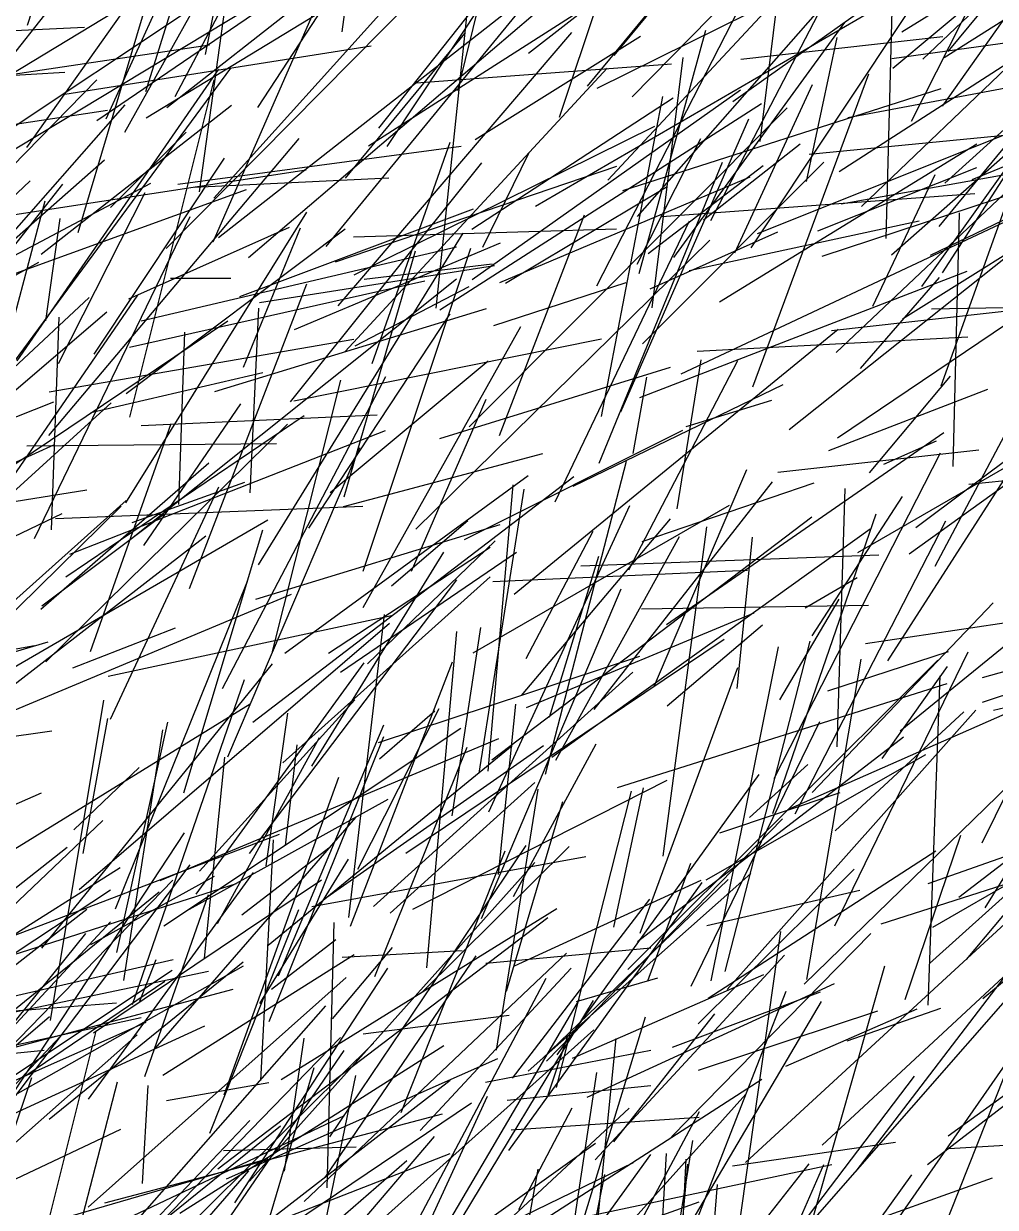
# Model space of a CAD drawing. Header units: metres. Extents: x 0 to 1019, y 0 to 619.
# Drawn here: x 828.6 to 885.9, y 371.8 to 441.6 of the extents above; entities that cross this region are included whole.
import ezdxf

# ---------------------------------------------------------------- set-up
doc = ezdxf.new("R2010")
doc.units = ezdxf.units.M

msp = doc.modelspace()

# ---------------------------------------------------------------- linework, layer by layer
at = {"color": 151}
for p, q in [((828.864, 441.522), (835.098, 460.548)), ((844.078, 393.141), (844.76, 399.07))]:
    msp.add_line(p, q, dxfattribs=at)
at = {"color": 79}
msp.add_line((847.427, 441.111), (849.852, 460.054), dxfattribs=at)
at = {"color": 3}
for p, q in [((835.851, 437.595), (841.67, 456.279)), ((881.64, 439.513), (888.292, 445.813)), ((843.921, 398.011), (856.151, 408.991))]:
    msp.add_line(p, q, dxfattribs=at)
at = {"color": 15}
for p, q in [((861.882, 437.913), (876.672, 455.864)), ((829.291, 411.247), (838.467, 430.229)), ((843.119, 382.755), (849.876, 399.574)), ((840.47, 378.434), (847.224, 397.175)), ((881.914, 374.335), (889.594, 380.252))]:
    msp.add_line(p, q, dxfattribs=at)
at = {"color": 142}
for p, q in [((858.394, 439.859), (877.8, 454.959)), ((825.148, 413.199), (829.903, 431.148)), ((858.262, 404.174), (862.219, 411.673)), ((827.299, 400.775), (844.429, 407.96)), ((874.642, 384.966), (891.92, 401.774))]:
    msp.add_line(p, q, dxfattribs=at)
at = {"color": 125}
msp.add_line((863.442, 439.734), (875.714, 454.504), dxfattribs=at)
at = {"color": 42}
for p, q in [((860.237, 436.083), (865.96, 453.317)), ((844.366, 419.308), (855.645, 433.392))]:
    msp.add_line(p, q, dxfattribs=at)
at = {"color": 23}
for p, q in [((880.976, 435.86), (889.692, 453.039)), ((835.009, 411.248), (854.151, 426.561)), ((850.902, 377.385), (857.016, 392.82))]:
    msp.add_line(p, q, dxfattribs=at)
at = {"color": 5}
for p, q in [((828.832, 434.299), (841.595, 452.352)), ((863.43, 375.663), (869.383, 383.206))]:
    msp.add_line(p, q, dxfattribs=at)
at = {"color": 38}
msp.add_line((882.808, 436.728), (893.972, 452.522), dxfattribs=at)
at = {"color": 11}
for p, q in [((842.444, 436.663), (851.755, 450.913)), ((838.819, 390.27), (848.706, 403.906))]:
    msp.add_line(p, q, dxfattribs=at)
at = {"color": 131}
for p, q in [((850.069, 434.36), (861.098, 450.985)), ((847.174, 424.965), (860.951, 441.086)), ((846.414, 373.565), (855.313, 386.628))]:
    msp.add_line(p, q, dxfattribs=at)
at = {"color": 197}
for p, q in [((879.871, 438.987), (894.594, 451.275)), ((869.67, 393.887), (876.774, 396.27)), ((857.234, 375.152), (868.642, 390.956))]:
    msp.add_line(p, q, dxfattribs=at)
at = {"color": 249}
for p, q in [((837.57, 437.3), (844.412, 450.251)), ((845.623, 397.81), (853.417, 410.431)), ((819.094, 376.143), (836.635, 390.397)), ((829.613, 361.563), (834.169, 379.196))]:
    msp.add_line(p, q, dxfattribs=at)
at = {"color": 7}
for p, q in [((839.367, 439.789), (841.424, 450.274)), ((884.364, 414.45), (894.747, 415.458)), ((829.71, 407.268), (836.914, 412.672)), ((876.458, 388.392), (884.32, 404.558)), ((868.999, 384.127), (882.421, 392.82))]:
    msp.add_line(p, q, dxfattribs=at)
at = {"color": 171}
msp.add_line((837.076, 436.654), (853.673, 449.681), dxfattribs=at)
at = {"color": 181}
for p, q in [((833.505, 435.993), (839.453, 449.07)), ((834.614, 435.205), (840.224, 445.263)), ((870.925, 439.509), (882.823, 440.84)), ((834.675, 413.339), (845.332, 430.495)), ((832.596, 418.681), (842.741, 421.025)), ((820.73, 400.985), (834.681, 413.485)), ((829.719, 387.079), (843.305, 403.856))]:
    msp.add_line(p, q, dxfattribs=at)
at = {"color": 158}
msp.add_line((864.505, 437.279), (876.188, 449.179), dxfattribs=at)
at = {"color": 211}
for p, q in [((869.154, 429.99), (878.947, 448.861)), ((838.416, 408.289), (845.33, 426.258)), ((864.266, 385.835), (882.52, 404.075)), ((851.581, 389.383), (866.574, 396.997)), ((815.141, 365.166), (830.788, 381.881))]:
    msp.add_line(p, q, dxfattribs=at)
at = {"color": 251}
msp.add_line((846.477, 428.452), (862.613, 448.14), dxfattribs=at)
at = {"color": 56}
for p, q in [((879.491, 428.931), (879.98, 448.212)), ((841.993, 413.932), (842.514, 424.832))]:
    msp.add_line(p, q, dxfattribs=at)
at = {"color": 122}
for p, q in [((839.817, 428.734), (848.227, 447.986)), ((851.168, 392.681), (869.944, 405.306)), ((835.78, 379.525), (839.53, 390.244))]:
    msp.add_line(p, q, dxfattribs=at)
at = {"color": 64}
for p, q in [((863.074, 432.369), (877.547, 447.905)), ((830.232, 382.816), (833.364, 401.71)), ((875.705, 375.459), (887.669, 386.585)), ((833.436, 368.251), (843.779, 376.606))]:
    msp.add_line(p, q, dxfattribs=at)
at = {"color": 236}
for p, q in [((878.036, 430.811), (895.607, 447.666)), ((857.51, 390.126), (862.391, 399.14))]:
    msp.add_line(p, q, dxfattribs=at)
at = {"color": 235}
msp.add_line((880.409, 441.113), (890.814, 447.582), dxfattribs=at)
at = {"color": 165}
msp.add_line((825.768, 437.339), (840.398, 446.204), dxfattribs=at)
at = {"color": 123}
for p, q in [((839.844, 431.314), (853.269, 446.191)), ((876.109, 416.436), (885.484, 420.039)), ((820.67, 381.769), (839.542, 385.72))]:
    msp.add_line(p, q, dxfattribs=at)
at = {"color": 133}
for p, q in [((862.45, 437.796), (880.159, 446.581)), ((846.7, 375.962), (858.266, 393.145))]:
    msp.add_line(p, q, dxfattribs=at)
at = {"color": 33}
for p, q in [((872.066, 434.653), (873.461, 446.232)), ((877.805, 410.41), (891.224, 418.175)), ((841.962, 392.658), (854.186, 408.806)), ((845.179, 372.142), (860.646, 386.798))]:
    msp.add_line(p, q, dxfattribs=at)
at = {"color": 81}
msp.add_line((882.9, 439.605), (894.135, 446.699), dxfattribs=at)
at = {"color": 199}
for p, q in [((839.011, 431.693), (840.924, 445.491)), ((879.819, 439.557), (889.956, 440.96)), ((826.53, 380.813), (840.983, 384.661))]:
    msp.add_line(p, q, dxfattribs=at)
at = {"color": 57}
for p, q in [((854.238, 437.661), (856.197, 445.585)), ((844.568, 419.351), (862.714, 423.017))]:
    msp.add_line(p, q, dxfattribs=at)
at = {"color": 4}
for p, q in [((817.32, 426.258), (831.889, 444.649)), ((846.535, 372.956), (846.939, 388.603)), ((825.375, 378.939), (830.165, 383.047)), ((868.498, 366.191), (874.952, 374.365))]:
    msp.add_line(p, q, dxfattribs=at)
at = {"color": 6}
for p, q in [((848.971, 434.392), (865.48, 444.956)), ((876.534, 422.211), (890.924, 435.825)), ((855.145, 404.509), (870.243, 413.217)), ((814.595, 377.877), (833.761, 390.531)), ((837.501, 357.976), (852.87, 375.987))]:
    msp.add_line(p, q, dxfattribs=at)
at = {"color": 146}
for p, q in [((864.83, 430.224), (877.599, 444.777)), ((828.041, 421.282), (832.496, 425.45))]:
    msp.add_line(p, q, dxfattribs=at)
at = {"color": 168}
for p, q in [((871.525, 428.387), (882.777, 445.306)), ((835.727, 410.825), (841.454, 419.183)), ((831.135, 408.981), (845.168, 418.486))]:
    msp.add_line(p, q, dxfattribs=at)
at = {"color": 104}
for p, q in [((882.941, 432.195), (897.306, 445.236)), ((882.161, 424.777), (896.821, 425.095)), ((832.758, 382.099), (846.202, 391.116))]:
    msp.add_line(p, q, dxfattribs=at)
at = {"color": 16}
for p, q in [((835.861, 436.043), (849.889, 444.591)), ((843.311, 404.575), (847.341, 420.573)), ((821.133, 382.85), (834.117, 383.864))]:
    msp.add_line(p, q, dxfattribs=at)
at = {"color": 59}
for p, q in [((849.588, 435.438), (856.552, 444.239)), ((839.008, 391.629), (848.158, 401.728)), ((845.628, 389.531), (861.782, 392.48))]:
    msp.add_line(p, q, dxfattribs=at)
at = {"color": 85}
for p, q in [((876.72, 432.885), (893.998, 444.047)), ((871.193, 374.437), (888.344, 390.256))]:
    msp.add_line(p, q, dxfattribs=at)
at = {"color": 83}
for p, q in [((832.949, 435.89), (844.512, 443.766)), ((871.896, 429.222), (891.555, 437.083)), ((849.188, 421.552), (853.788, 434.61)), ((840.677, 398.36), (848.464, 416.611)), ((851.23, 366.731), (861.4, 384.058)), ((829.731, 362.163), (849.262, 381.49))]:
    msp.add_line(p, q, dxfattribs=at)
at = {"color": 91}
for p, q in [((837.052, 428.342), (851.777, 443.261)), ((827.767, 421.226), (840.856, 438.972)), ((880.303, 399.898), (891.837, 409.301))]:
    msp.add_line(p, q, dxfattribs=at)
at = {"color": 229}
for p, q in [((840.127, 428.983), (858.708, 443.568)), ((825.397, 432.561), (841.849, 442.504)), ((816.424, 421.755), (836.147, 432.202)), ((836.395, 381.161), (848.217, 394.792)), ((857.456, 379.412), (865.55, 389.964))]:
    msp.add_line(p, q, dxfattribs=at)
at = {"color": 214}
for p, q in [((841.903, 427.81), (860.024, 443.275)), ((862.267, 401.167), (872.789, 414.582)), ((828.78, 365.658), (832.891, 382.105))]:
    msp.add_line(p, q, dxfattribs=at)
at = {"color": 191}
for p, q in [((870.455, 437.006), (879.343, 443.335)), ((823.638, 375.296), (839.324, 382.513))]:
    msp.add_line(p, q, dxfattribs=at)
at = {"color": 186}
msp.add_line((831.862, 429.278), (835.981, 443.144), dxfattribs=at)
at = {"color": 193}
for p, q in [((852.954, 424.83), (854.84, 442.765)), ((834.903, 418.396), (839.873, 438.285)), ((811.035, 399.543), (830.083, 405.146))]:
    msp.add_line(p, q, dxfattribs=at)
at = {"color": 140}
for p, q in [((862.421, 426.147), (871.172, 443.188)), ((870.675, 369.693), (873.268, 388.069)), ((865.481, 357.063), (866.544, 374.984))]:
    msp.add_line(p, q, dxfattribs=at)
at = {"color": 143}
for p, q in [((882.61, 429.634), (893.199, 442.541)), ((833.437, 372.066), (853.34, 377.312))]:
    msp.add_line(p, q, dxfattribs=at)
at = {"color": 195}
for p, q in [((827.247, 434.987), (838.487, 442.449)), ((858.806, 430.848), (878.306, 442.159)), ((817.512, 402.759), (829.278, 404.939)), ((880.601, 384.058), (883.891, 393.756))]:
    msp.add_line(p, q, dxfattribs=at)
at = {"color": 121}
for p, q in [((883.142, 439.958), (885.052, 442.253)), ((848.659, 407.164), (857.943, 423.753))]:
    msp.add_line(p, q, dxfattribs=at)
at = {"color": 138}
msp.add_line((827.681, 441.178), (832.226, 441.386), dxfattribs=at)
at = {"color": 35}
for p, q in [((864.924, 426.877), (868.855, 441.213)), ((870.104, 384.653), (884.768, 401.124))]:
    msp.add_line(p, q, dxfattribs=at)
at = {"color": 41}
for p, q in [((866.967, 427.811), (877.042, 441.666)), ((843.825, 379.339), (860.074, 389.423))]:
    msp.add_line(p, q, dxfattribs=at)
at = {"color": 18}
for p, q in [((847.614, 432.494), (854.657, 441.02)), ((844.047, 404.489), (858.386, 414.952)), ((867.984, 384.842), (875.577, 400.451)), ((867.084, 361.714), (867.697, 374.645))]:
    msp.add_line(p, q, dxfattribs=at)
at = {"color": 183}
for p, q in [((855.266, 434.764), (865.012, 440.868)), ((873.682, 395.265), (891.326, 403.042)), ((860.96, 368.836), (865.302, 383.038)), ((871.021, 363.395), (875.816, 374.321)), ((857.9, 368.144), (858.976, 374.058))]:
    msp.add_line(p, q, dxfattribs=at)
at = {"color": 210}
for p, q in [((874.79, 432.288), (876.597, 440.784)), ((842.334, 407.656), (856.739, 412.064)), ((834.056, 389.411), (841.828, 408.733)), ((824.887, 369.403), (843.061, 374.672))]:
    msp.add_line(p, q, dxfattribs=at)
at = {"color": 159}
for p, q in [((820.163, 437.46), (839.604, 440.356)), ((855.061, 429.491), (866.928, 437.219)), ((851.765, 411.801), (869.087, 428.827)), ((821.031, 392.448), (829.692, 396.25)), ((868.92, 388.412), (877.931, 390.508))]:
    msp.add_line(p, q, dxfattribs=at)
at = {"color": 84}
for p, q in [((831.065, 437.436), (849.127, 440.298)), ((879.584, 404.022), (887.826, 416.88)), ((875.128, 396.26), (885.797, 407.454)), ((855.866, 379.19), (865.606, 381.076))]:
    msp.add_line(p, q, dxfattribs=at)
at = {"color": 148}
for p, q in [((877.234, 436.064), (896.659, 439.743)), ((824.085, 385.829), (833.302, 394.608)), ((836.841, 379.585), (848.133, 386.704)), ((843.032, 369.88), (855.032, 377.968))]:
    msp.add_line(p, q, dxfattribs=at)
at = {"color": 247}
for p, q in [((882.813, 426.912), (891.4, 440.265)), ((832.802, 422.118), (840.482, 433.665)), ((856.642, 391.437), (857.659, 401.479))]:
    msp.add_line(p, q, dxfattribs=at)
at = {"color": 243}
for p, q in [((884.552, 432.418), (903.595, 440.139)), ((849.562, 399.207), (864.971, 404.298)), ((876.485, 394.008), (884.061, 401.03))]:
    msp.add_line(p, q, dxfattribs=at)
at = {"color": 55}
msp.add_line((851.806, 438.109), (866.839, 439.241), dxfattribs=at)
at = {"color": 92}
for p, q in [((865.7, 424.841), (867.511, 439.604)), ((850.238, 389.148), (858.768, 396.849))]:
    msp.add_line(p, q, dxfattribs=at)
at = {"color": 177}
for p, q in [((817.851, 437.984), (831.079, 438.744)), ((839.91, 419.912), (855.925, 424.803))]:
    msp.add_line(p, q, dxfattribs=at)
at = {"color": 31}
msp.add_line((828.256, 421.727), (840.151, 438.921), dxfattribs=at)
at = {"color": 63}
for p, q in [((847.602, 422.27), (863.03, 438.981)), ((844.604, 423.56), (856.745, 428.68)), ((828.222, 368.059), (847.561, 377.211))]:
    msp.add_line(p, q, dxfattribs=at)
at = {"color": 28}
for p, q in [((871.632, 420.187), (878.469, 438.642)), ((856.348, 423.81), (864.164, 426.339)), ((820.407, 380.108), (829.855, 381.074))]:
    msp.add_line(p, q, dxfattribs=at)
at = {"color": 9}
msp.add_line((881.584, 426.094), (890.762, 438.965), dxfattribs=at)
at = {"color": 216}
for p, q in [((822.602, 427.691), (832.957, 438.296)), ((829.675, 428.003), (840.899, 436.798)), ((875.705, 427.899), (890.031, 432.602))]:
    msp.add_line(p, q, dxfattribs=at)
at = {"color": 255}
msp.add_line((855.088, 426.513), (870.902, 437.709), dxfattribs=at)
at = {"color": 218}
for p, q in [((863.952, 431.754), (882.734, 437.781)), ((852.059, 367.16), (862.24, 384.005)), ((859.558, 378.428), (860.715, 381.911))]:
    msp.add_line(p, q, dxfattribs=at)
at = {"color": 232}
for p, q in [((870.571, 428.094), (875.151, 438.01)), ((833.769, 430.764), (838.216, 435.201)), ((864.824, 387.476), (880.505, 399.552))]:
    msp.add_line(p, q, dxfattribs=at)
at = {"color": 174}
for p, q in [((862.708, 418.433), (866.322, 437.301)), ((834.687, 419.792), (847.594, 429.495)), ((851.561, 355.515), (865.61, 374.921))]:
    msp.add_line(p, q, dxfattribs=at)
at = {"color": 208}
for p, q in [((819.603, 419.732), (834.628, 436.821)), ((852.092, 384.443), (860.801, 393.07))]:
    msp.add_line(p, q, dxfattribs=at)
at = {"color": 105}
for p, q in [((820.253, 434.494), (833.577, 436.507)), ((846.621, 404.487), (856.136, 410.732)), ((829.6, 364.53), (846.464, 383.68))]:
    msp.add_line(p, q, dxfattribs=at)
at = {"color": 30}
msp.add_line((853.176, 424.728), (872.127, 436.901), dxfattribs=at)
at = {"color": 161}
msp.add_line((854.901, 417.817), (873.649, 436.64), dxfattribs=at)
at = {"color": 93}
for p, q in [((848.129, 426.791), (865.842, 435.557)), ((876.044, 402.259), (883.157, 404.578))]:
    msp.add_line(p, q, dxfattribs=at)
at = {"color": 60}
for p, q in [((863.835, 418.709), (871.381, 435.992)), ((868.873, 391.11), (881.832, 398.505)), ((843.254, 384.664), (847.049, 387.604)), ((835.482, 383.958), (836.444, 386.411)), ((848.834, 362.827), (855.975, 378.361))]:
    msp.add_line(p, q, dxfattribs=at)
at = {"color": 24}
msp.add_line((874.947, 433.911), (888.557, 435.234), dxfattribs=at)
at = {"color": 67}
for p, q in [((879.808, 427.963), (887.719, 434.955)), ((879.356, 415.623), (882.46, 417.005)), ((842.944, 391.934), (844.209, 400.936)), ((843.668, 385.452), (849.868, 400.244))]:
    msp.add_line(p, q, dxfattribs=at)
at = {"color": 196}
msp.add_line((882.096, 427.947), (897.662, 435.449), dxfattribs=at)
at = {"color": 202}
msp.add_line((830.125, 417.322), (844.89, 434.833), dxfattribs=at)
at = {"color": 20}
for p, q in [((837.733, 432.127), (854.432, 434.374)), ((876.623, 417.173), (894.135, 429.032))]:
    msp.add_line(p, q, dxfattribs=at)
at = {"color": 77}
for p, q in [((864.809, 427.427), (868.562, 434.826)), ((831.91, 390.55), (850.206, 406.244)), ((821.799, 374.848), (841.598, 386.047)), ((857.228, 369.741), (872.162, 379.366))]:
    msp.add_line(p, q, dxfattribs=at)
at = {"color": 65}
msp.add_line((868.711, 430.043), (874.407, 434.51), dxfattribs=at)
at = {"color": 27}
for p, q in [((869.65, 425.201), (884.831, 434.52)), ((878.498, 415.118), (883.279, 420.82)), ((834.544, 385.169), (836.854, 399.953))]:
    msp.add_line(p, q, dxfattribs=at)
at = {"color": 110}
for p, q in [((882.731, 420.244), (887.704, 434.164)), ((842.495, 409.681), (854.551, 429.249))]:
    msp.add_line(p, q, dxfattribs=at)
at = {"color": 72}
for p, q in [((822.678, 424.122), (833.41, 433.58)), ((826.091, 426.129), (841.788, 431.822)), ((857.547, 407.955), (876.647, 423.577)), ((840.076, 388.531), (846.076, 399.504)), ((881.472, 367.001), (886.437, 379.488))]:
    msp.add_line(p, q, dxfattribs=at)
at = {"color": 201}
msp.add_line((855.713, 428.429), (858.418, 433.962), dxfattribs=at)
at = {"color": 244}
for p, q in [((825.579, 429.965), (845.3, 432.976)), ((844.009, 373.937), (845.184, 381.784)), ((857.377, 376.379), (868.471, 377.112))]:
    msp.add_line(p, q, dxfattribs=at)
at = {"color": 254}
msp.add_line((847.022, 427.562), (863.606, 433.19), dxfattribs=at)
at = {"color": 132}
msp.add_line((862.572, 415.686), (869.845, 433.439), dxfattribs=at)
at = {"color": 96}
msp.add_line((865.112, 422.714), (875.819, 433.438), dxfattribs=at)
at = {"color": 149}
for p, q in [((865.462, 428.048), (872.227, 433.233)), ((876.26, 423.517), (895.665, 425.683)), ((842.618, 379.283), (843.371, 393.467)), ((868.411, 382.629), (877.602, 391.736))]:
    msp.add_line(p, q, dxfattribs=at)
at = {"color": 246}
for p, q in [((873.758, 417.672), (893.449, 433.347)), ((859.97, 413.403), (867.884, 429.982)), ((864.969, 419.565), (884.251, 427.016)), ((866.882, 381.255), (875.611, 384.505))]:
    msp.add_line(p, q, dxfattribs=at)
at = {"color": 97}
msp.add_line((875.46, 429.392), (884.836, 433.116), dxfattribs=at)
at = {"color": 221}
for p, q in [((876.823, 430.97), (889.284, 433.208)), ((815.507, 367.484), (834.372, 376.418))]:
    msp.add_line(p, q, dxfattribs=at)
at = {"color": 204}
msp.add_line((813.004, 417.119), (829.018, 432.343), dxfattribs=at)
at = {"color": 43}
for p, q in [((815.547, 412.608), (830.95, 432.142)), ((856.304, 408.7), (871.308, 409.376)), ((853.898, 394.889), (855.593, 405.99)), ((843.062, 387.27), (857.43, 399.043))]:
    msp.add_line(p, q, dxfattribs=at)
at = {"color": 162}
msp.add_line((838.691, 431.957), (850.172, 432.512), dxfattribs=at)
at = {"color": 242}
msp.add_line((856.714, 426.334), (871.474, 432.573), dxfattribs=at)
at = {"color": 150}
msp.add_line((878.706, 424.934), (882.372, 432.71), dxfattribs=at)
at = {"color": 25}
msp.add_line((830.7, 421.566), (835.8, 431.646), dxfattribs=at)
at = {"color": 126}
for p, q in [((857.054, 426.298), (866.566, 431.993)), ((867.171, 412.985), (868.575, 421.775)), ((885.144, 393.295), (894.036, 411.411)), ((860.621, 367.818), (862.432, 379.746)), ((837.142, 366.415), (853.775, 379.296))]:
    msp.add_line(p, q, dxfattribs=at)
at = {"color": 90}
msp.add_line((866.27, 430.236), (884.713, 431.581), dxfattribs=at)
at = {"color": 178}
for p, q in [((841.389, 425.515), (855.168, 430.681)), ((848.72, 426.538), (856.259, 427.437))]:
    msp.add_line(p, q, dxfattribs=at)
at = {"color": 98}
msp.add_line((829.956, 424.077), (830.79, 430.109), dxfattribs=at)
at = {"color": 51}
for p, q in [((856.688, 417.32), (861.71, 430.323)), ((856.236, 398.187), (875.098, 412.515))]:
    msp.add_line(p, q, dxfattribs=at)
at = {"color": 253}
for p, q in [((867.391, 420.945), (887.146, 430.227)), ((818.369, 381.762), (834.327, 391.847)), ((837.84, 371.463), (853.408, 381.352))]:
    msp.add_line(p, q, dxfattribs=at)
at = {"color": 184}
for p, q in [((867.877, 427.038), (881.431, 429.979)), ((852.025, 376.327), (860.918, 385.904))]:
    msp.add_line(p, q, dxfattribs=at)
at = {"color": 172}
for p, q in [((880.445, 424.186), (890.74, 430.659)), ((885.188, 384.113), (893.285, 390.865)), ((841.098, 372.065), (850.102, 385.904))]:
    msp.add_line(p, q, dxfattribs=at)
at = {"color": 166}
for p, q in [((883.441, 415.483), (883.807, 430.452)), ((848.648, 409.317), (854.997, 428.354))]:
    msp.add_line(p, q, dxfattribs=at)
at = {"color": 234}
for p, q in [((834.85, 425.377), (844.308, 429.6)), ((831.532, 403.617), (837.6, 405.973))]:
    msp.add_line(p, q, dxfattribs=at)
at = {"color": 169}
for p, q in [((841.606, 421.35), (844.965, 429.563)), ((871.42, 394.784), (874.86, 397.916))]:
    msp.add_line(p, q, dxfattribs=at)
at = {"color": 200}
for p, q in [((848.077, 429.027), (863.591, 429.505)), ((831.602, 394.064), (835.444, 397.735))]:
    msp.add_line(p, q, dxfattribs=at)
at = {"color": 147}
for p, q in [((865.568, 425.969), (873.097, 429.324)), ((819.877, 379.679), (832.369, 389.379))]:
    msp.add_line(p, q, dxfattribs=at)
at = {"color": 228}
for p, q in [((835.571, 424.087), (854.161, 428.438)), ((820.862, 382.616), (837.455, 386.417))]:
    msp.add_line(p, q, dxfattribs=at)
at = {"color": 69}
for p, q in [((847.538, 413.693), (851.732, 428.2)), ((883.182, 375.27), (898.98, 376.189))]:
    msp.add_line(p, q, dxfattribs=at)
at = {"color": 61}
msp.add_line((814.336, 419.118), (829.529, 427.53), dxfattribs=at)
at = {"color": 215}
msp.add_line((842.54, 425.165), (856.392, 427.337), dxfattribs=at)
at = {"color": 76}
for p, q in [((837.303, 426.586), (840.861, 426.591)), ((857.837, 371.666), (860.97, 377.675))]:
    msp.add_line(p, q, dxfattribs=at)
at = {"color": 139}
msp.add_line((877.978, 421.258), (882.619, 426.633), dxfattribs=at)
at = {"color": 153}
for p, q in [((834.888, 422.527), (852.292, 426.44)), ((873.211, 401.734), (876.722, 407.656)), ((877.716, 373.929), (890.765, 391.033)), ((849.679, 364.02), (864.332, 377.639))]:
    msp.add_line(p, q, dxfattribs=at)
at = {"color": 1}
for p, q in [((848.192, 422.604), (854.897, 426.111)), ((830.147, 419.898), (848.113, 422.993)), ((847.411, 386.55), (854.498, 386.946)), ((841.391, 365.285), (845.758, 380.043)), ((837.053, 378.097), (843.092, 379.163)), ((861.342, 367.489), (871.208, 378.474))]:
    msp.add_line(p, q, dxfattribs=at)
at = {"color": 136}
msp.add_line((881.234, 411.89), (900.615, 426.407), dxfattribs=at)
at = {"color": 190}
for p, q in [((823.675, 408.589), (835.379, 425.589)), ((833.757, 400.58), (840.149, 414.292)), ((876.599, 398.962), (877.062, 414.187))]:
    msp.add_line(p, q, dxfattribs=at)
at = {"color": 2}
for p, q in [((882.382, 409.601), (890.725, 425.39)), ((846.523, 390.083), (859.279, 399.033))]:
    msp.add_line(p, q, dxfattribs=at)
at = {"color": 225}
for p, q in [((822.059, 414.771), (833.546, 424.615)), ((818.437, 397.456), (834.396, 413.147)), ((834.047, 361.375), (847.541, 381.042))]:
    msp.add_line(p, q, dxfattribs=at)
at = {"color": 213}
for p, q in [((845.448, 411.852), (853.782, 424.489)), ((815.238, 405.165), (830.904, 412.724)), ((870.699, 402.405), (871.613, 411.311)), ((866.821, 375.962), (878.577, 387.953))]:
    msp.add_line(p, q, dxfattribs=at)
at = {"color": 107}
msp.add_line((825.547, 413.888), (840.675, 424.086), dxfattribs=at)
at = {"color": 252}
for p, q in [((830.285, 411.748), (830.737, 424.298)), ((836.9, 388.405), (854.41, 400.057))]:
    msp.add_line(p, q, dxfattribs=at)
at = {"color": 73}
msp.add_line((880.847, 410.335), (899.916, 424.119), dxfattribs=at)
at = {"color": 52}
for p, q in [((837.794, 413.247), (838.15, 423.411)), ((881.95, 390.899), (900.678, 397.52)), ((858.383, 379.825), (871.509, 391.491))]:
    msp.add_line(p, q, dxfattribs=at)
at = {"color": 36}
for p, q in [((868.345, 422.279), (884.29, 423.135)), ((863.647, 396.549), (883.075, 402.693)), ((862.383, 369.965), (863.576, 381.763))]:
    msp.add_line(p, q, dxfattribs=at)
at = {"color": 152}
for p, q in [((846.72, 413.959), (856.029, 421.719)), ((866.583, 401.368), (872.195, 406.148)), ((824.979, 386.653), (843.722, 393.803))]:
    msp.add_line(p, q, dxfattribs=at)
at = {"color": 206}
for p, q in [((864.307, 409.399), (870.741, 421.738)), ((823.87, 399.009), (830.308, 399.903)), ((841.51, 389.052), (846.637, 393.005))]:
    msp.add_line(p, q, dxfattribs=at)
at = {"color": 192}
for p, q in [((853.175, 417.132), (866.768, 421.342)), ((832.598, 387.295), (839.887, 391.33)), ((860.994, 380.6), (872.267, 385.521))]:
    msp.add_line(p, q, dxfattribs=at)
at = {"color": 86}
for p, q in [((840.356, 402.392), (849.996, 420.796)), ((815.986, 410.196), (830.466, 416.786))]:
    msp.add_line(p, q, dxfattribs=at)
at = {"color": 114}
msp.add_line((861.035, 414.335), (873.414, 420.317), dxfattribs=at)
at = {"color": 155}
for p, q in [((864.573, 416.247), (865.384, 420.747)), ((849.617, 398.24), (852.877, 401.076)), ((846.849, 382.922), (850.377, 387.129)), ((859.185, 360.082), (868.483, 377.46))]:
    msp.add_line(p, q, dxfattribs=at)
at = {"color": 22}
for p, q in [((815.026, 413.242), (830.422, 419.292)), ((869.99, 385.698), (875.012, 405.19))]:
    msp.add_line(p, q, dxfattribs=at)
at = {"color": 13}
for p, q in [((815.324, 402.429), (833.8, 419.241)), ((830.145, 376.992), (841.577, 386.276))]:
    msp.add_line(p, q, dxfattribs=at)
at = {"color": 185}
for p, q in [((851.514, 409.314), (855.913, 419.467)), ((855.485, 397.395), (858.147, 414.157)), ((818.011, 370.238), (832.316, 387.954))]:
    msp.add_line(p, q, dxfattribs=at)
at = {"color": 70}
for p, q in [((867.692, 417.856), (872.739, 419.401)), ((860.018, 398.176), (867.31, 411.359)), ((860.045, 378.869), (864.479, 396.336))]:
    msp.add_line(p, q, dxfattribs=at)
at = {"color": 100}
msp.add_line((835.574, 417.9), (849.489, 418.542), dxfattribs=at)
at = {"color": 111}
msp.add_line((829.943, 403.96), (844.198, 417.979), dxfattribs=at)
at = {"color": 220}
for p, q in [((831.371, 410.32), (849.967, 417.618)), ((885.154, 401.588), (902.094, 407.264)), ((861.232, 383.931), (866.03, 385.341))]:
    msp.add_line(p, q, dxfattribs=at)
at = {"color": 112}
for p, q in [((832.578, 404.578), (837.345, 418.014)), ((859.402, 397.339), (864.183, 415.808)), ((841.963, 373.349), (858.78, 392.144))]:
    msp.add_line(p, q, dxfattribs=at)
at = {"color": 129}
msp.add_line((854.625, 411.181), (867.507, 417.631), dxfattribs=at)
at = {"color": 68}
for p, q in [((866.527, 406.166), (882.884, 417.494)), ((848.91, 403.847), (856.432, 411.11)), ((877.194, 381.626), (882.699, 383.55))]:
    msp.add_line(p, q, dxfattribs=at)
at = {"color": 128}
msp.add_line((828.826, 416.705), (843.554, 416.844), dxfattribs=at)
at = {"color": 187}
msp.add_line((847.5, 413.134), (859.245, 416.264), dxfattribs=at)
at = {"color": 198}
for p, q in [((872.877, 397.098), (882.683, 416.295)), ((834.126, 386.833), (837.141, 400.402)), ((865.81, 364.622), (873.58, 384.555)), ((835.646, 373.214), (835.978, 378.98)), ((836.152, 361.493), (851.237, 374.56))]:
    msp.add_line(p, q, dxfattribs=at)
at = {"color": 237}
msp.add_line((873.108, 415.151), (884.944, 416.464), dxfattribs=at)
at = {"color": 224}
for p, q in [((829.648, 407.071), (839.556, 415.7)), ((847.812, 388.887), (849.904, 406.76)), ((862.337, 374.603), (873.488, 386.678))]:
    msp.add_line(p, q, dxfattribs=at)
at = {"color": 78}
for p, q in [((842.146, 400.404), (861.079, 414.898)), ((857.105, 384.554), (860.43, 395.736)), ((858.981, 354.669), (862.905, 373.73))]:
    msp.add_line(p, q, dxfattribs=at)
at = {"color": 227}
msp.add_line((865.822, 402.579), (871.265, 415.308), dxfattribs=at)
at = {"color": 34}
for p, q in [((825.756, 413.061), (832.362, 414.106)), ((871.673, 360.784), (880.991, 373.715))]:
    msp.add_line(p, q, dxfattribs=at)
at = {"color": 12}
for p, q in [((835.046, 412.18), (841.684, 414.556)), ((874.708, 407.15), (877.778, 408.951))]:
    msp.add_line(p, q, dxfattribs=at)
at = {"color": 80}
for p, q in [((856.016, 397.518), (857.499, 414.411)), ((814.028, 379.522), (831.206, 393.036)), ((832.118, 366.56), (841.973, 376.914))]:
    msp.add_line(p, q, dxfattribs=at)
at = {"color": 103}
for p, q in [((865.094, 411.064), (875.24, 414.516)), ((856.264, 367.783), (868.466, 372.133))]:
    msp.add_line(p, q, dxfattribs=at)
at = {"color": 26}
msp.add_line((875.114, 405.497), (880.454, 413.715), dxfattribs=at)
at = {"color": 118}
for p, q in [((830.519, 412.428), (848.63, 413.145)), ((826.14, 386.087), (841.195, 390.901))]:
    msp.add_line(p, q, dxfattribs=at)
at = {"color": 120}
msp.add_line((856.061, 395.124), (864.376, 413.195), dxfattribs=at)
at = {"color": 21}
msp.add_line((872.807, 395.031), (878.887, 412.695), dxfattribs=at)
at = {"color": 167}
for p, q in [((825.99, 402.448), (843.037, 412.334)), ((861.483, 409.63), (879.042, 410.281))]:
    msp.add_line(p, q, dxfattribs=at)
at = {"color": 223}
for p, q in [((850.323, 408.446), (854.82, 412.3)), ((857.573, 386.039), (868.583, 391.092))]:
    msp.add_line(p, q, dxfattribs=at)
at = {"color": 230}
msp.add_line((857.998, 401.974), (866.769, 412.402), dxfattribs=at)
at = {"color": 39}
for p, q in [((866.343, 392.518), (868.92, 411.921)), ((843.968, 365.894), (862.261, 382.275))]:
    msp.add_line(p, q, dxfattribs=at)
at = {"color": 179}
for p, q in [((874.116, 395.007), (883.009, 412.283)), ((859.161, 380.515), (870.161, 391.125))]:
    msp.add_line(p, q, dxfattribs=at)
at = {"color": 240}
for p, q in [((819.905, 396.281), (839.384, 411.408)), ((868.43, 379.89), (878.994, 383.381))]:
    msp.add_line(p, q, dxfattribs=at)
at = {"color": 50}
for p, q in [((838.093, 396.238), (842.741, 411.755)), ((842.555, 383.814), (847.798, 392.341)), ((865.444, 385.157), (867.961, 392.098))]:
    msp.add_line(p, q, dxfattribs=at)
at = {"color": 106}
msp.add_line((859.775, 398.341), (878.539, 411.811), dxfattribs=at)
at = {"color": 130}
msp.add_line((847.317, 403.352), (857.698, 410.431), dxfattribs=at)
at = {"color": 109}
msp.add_line((859.644, 400.714), (862.549, 410.197), dxfattribs=at)
at = {"color": 137}
for p, q in [((885.159, 403.041), (904.909, 408.606)), ((874.226, 367.862), (879.397, 386.041))]:
    msp.add_line(p, q, dxfattribs=at)
at = {"color": 156}
for p, q in [((885.312, 389.469), (897.347, 408.838)), ((881.964, 383.72), (882.66, 403.141))]:
    msp.add_line(p, q, dxfattribs=at)
at = {"color": 53}
for p, q in [((855.63, 388.83), (863.854, 408.283)), ((879.252, 398.26), (883.097, 403.703)), ((849.347, 385.421), (854.786, 398.934)), ((839.113, 369.259), (853.776, 374.974))]:
    msp.add_line(p, q, dxfattribs=at)
at = {"color": 94}
for p, q in [((878.269, 405.057), (896.436, 407.778)), ((859.463, 380.428), (873.378, 394.706)), ((826.687, 376.513), (838.116, 393.878))]:
    msp.add_line(p, q, dxfattribs=at)
at = {"color": 58}
msp.add_line((865.065, 407.097), (878.447, 407.307), dxfattribs=at)
at = {"color": 99}
for p, q in [((833.628, 403.117), (850.316, 406.694)), ((836.688, 391.083), (856.643, 399.454)), ((840.418, 375.146), (848.246, 375.362))]:
    msp.add_line(p, q, dxfattribs=at)
at = {"color": 82}
msp.add_line((858.283, 401.28), (871.699, 406.856), dxfattribs=at)
at = {"color": 160}
for p, q in [((852.408, 385.927), (854.177, 405.764)), ((832.436, 371.81), (847.651, 385.346))]:
    msp.add_line(p, q, dxfattribs=at)
at = {"color": 205}
for p, q in [((869.159, 385.161), (873.129, 404.863)), ((883.129, 376.008), (899.561, 387.96))]:
    msp.add_line(p, q, dxfattribs=at)
at = {"color": 180}
for p, q in [((885.808, 401.115), (904.566, 405.512)), ((859.207, 370.701), (876.291, 374.336))]:
    msp.add_line(p, q, dxfattribs=at)
at = {"color": 239}
for p, q in [((847.913, 388.39), (853.917, 403.959)), ((823.506, 372.232), (838.466, 391.994)), ((866.033, 363.038), (868.091, 375.749))]:
    msp.add_line(p, q, dxfattribs=at)
at = {"color": 233}
for p, q in [((864.98, 387.978), (870.75, 403.632)), ((839.295, 386.492), (840.503, 398.339))]:
    msp.add_line(p, q, dxfattribs=at)
at = {"color": 74}
for p, q in [((874.813, 385.238), (878.018, 404.135)), ((882.228, 388.321), (897.039, 396.879))]:
    msp.add_line(p, q, dxfattribs=at)
at = {"color": 40}
for p, q in [((884.229, 386.424), (899.02, 404.118)), ((823.302, 389.986), (842, 401.493))]:
    msp.add_line(p, q, dxfattribs=at)
at = {"color": 115}
for p, q in [((835.064, 383.765), (841.668, 402.92)), ((868.262, 362.551), (881.162, 379.53))]:
    msp.add_line(p, q, dxfattribs=at)
at = {"color": 127}
for p, q in [((849.266, 389.537), (864.549, 403.363)), ((845.998, 363.923), (862.359, 375.592))]:
    msp.add_line(p, q, dxfattribs=at)
at = {"color": 44}
msp.add_line((848.334, 391.733), (853.135, 401.209), dxfattribs=at)
at = {"color": 182}
msp.add_line((832.153, 392.66), (833.614, 400.629), dxfattribs=at)
at = {"color": 238}
for p, q in [((882.03, 386.187), (897.163, 399.769)), ((832.474, 378.172), (842.2, 391.542)), ((823.269, 362.228), (829.12, 379.451))]:
    msp.add_line(p, q, dxfattribs=at)
at = {"color": 49}
for p, q in [((883.768, 390.083), (895.734, 399.326)), ((860.086, 380.797), (872.003, 397.328)), ((823.003, 376.237), (837.434, 391.089)), ((870.422, 374.24), (880.041, 375.64))]:
    msp.add_line(p, q, dxfattribs=at)
at = {"color": 189}
msp.add_line((863.435, 388.317), (865.175, 396.529), dxfattribs=at)
at = {"color": 245}
msp.add_line((838.248, 389.292), (850.138, 395.864), dxfattribs=at)
at = {"color": 217}
for p, q in [((856.519, 381.062), (858.972, 396.454)), ((846.712, 365.782), (864.594, 374.438))]:
    msp.add_line(p, q, dxfattribs=at)
at = {"color": 89}
msp.add_line((879.188, 388.527), (886.872, 390.968), dxfattribs=at)
at = {"color": 117}
for p, q in [((839.618, 376.178), (844.865, 389.371)), ((861.868, 378.289), (876.435, 384.998))]:
    msp.add_line(p, q, dxfattribs=at)
at = {"color": 47}
msp.add_line((840.086, 374.065), (859.54, 388.897), dxfattribs=at)
at = {"color": 188}
for p, q in [((827.685, 382.095), (833.768, 388.64)), ((873.579, 380.12), (881.311, 383.5))]:
    msp.add_line(p, q, dxfattribs=at)
at = {"color": 222}
msp.add_line((879.822, 370.594), (891.667, 387.668), dxfattribs=at)
at = {"color": 14}
for p, q in [((855.878, 386.195), (865.616, 387.099)), ((840.605, 373.488), (856.597, 380.568))]:
    msp.add_line(p, q, dxfattribs=at)
at = {"color": 173}
for p, q in [((873.501, 369.133), (889.069, 386.932)), ((869.094, 367.813), (869.551, 373.147))]:
    msp.add_line(p, q, dxfattribs=at)
at = {"color": 102}
msp.add_line((820.386, 374.468), (837.392, 385.779), dxfattribs=at)
at = {"color": 108}
msp.add_line((848.934, 365.48), (859.449, 385.314), dxfattribs=at)
at = {"color": 135}
msp.add_line((828.822, 379.612), (836.974, 385.132), dxfattribs=at)
at = {"color": 119}
for p, q in [((864.003, 364.17), (875.682, 383.946)), ((845.555, 366.626), (848.233, 379.584)), ((826.526, 356.245), (841.923, 373.95))]:
    msp.add_line(p, q, dxfattribs=at)
at = {"color": 54}
msp.add_line((819.932, 375.65), (835.874, 382.715), dxfattribs=at)
at = {"color": 19}
msp.add_line((822.648, 380.176), (835.569, 383.003), dxfattribs=at)
at = {"color": 32}
msp.add_line((848.654, 382.026), (857.258, 383.142), dxfattribs=at)
at = {"color": 250}
msp.add_line((819.493, 367.94), (835.338, 381.978), dxfattribs=at)
at = {"color": 219}
msp.add_line((833.532, 367.637), (847.329, 381.818), dxfattribs=at)
at = {"color": 48}
msp.add_line((857.151, 378.115), (865.604, 378.981), dxfattribs=at)
at = {"color": 29}
msp.add_line((866.559, 360.539), (867.796, 374.346), dxfattribs=at)
at = {"color": 10}
msp.add_line((873.912, 369.308), (885.751, 373.538), dxfattribs=at)

doc.saveas('drawing.dxf')
